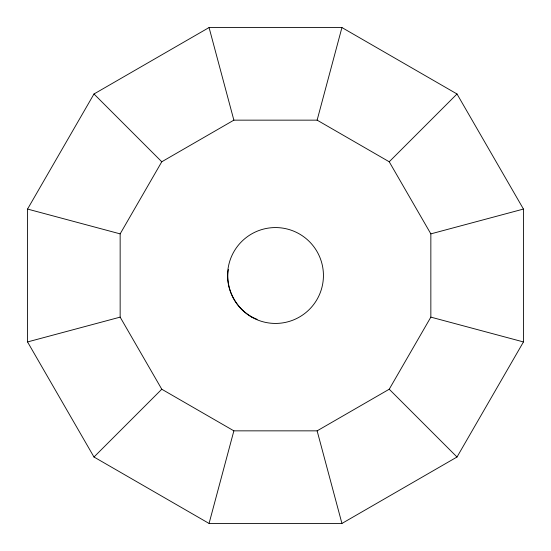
<?xml version="1.0" encoding="UTF-8"?>
<svg xmlns="http://www.w3.org/2000/svg" width="551" height="551" viewBox="0 0 551 551"><rect width="100%" height="100%" fill="white"/><g stroke="black" fill="none" stroke-linecap="round" stroke-linejoin="round"><path stroke-width="0.83" d="M228.355 269.508C224.946 289.978 237.688 312.045 257.117 319.325M209.063 523.45L341.937 523.45L457.013 457.013L523.45 341.937L523.45 209.063L457.013 93.987L341.937 27.55L209.063 27.55L93.987 93.987L27.55 209.063L27.55 341.937L93.987 457.013L209.063 523.45L233.872 430.848L317.128 430.848L389.226 389.226L430.848 317.128L430.848 233.872L389.226 161.774L317.128 120.152L233.872 120.152L161.774 161.774L120.152 233.872L120.152 317.128L161.774 389.226L233.872 430.848M317.128 120.152L341.937 27.55M93.987 457.013L161.774 389.226M389.226 161.774L457.013 93.987M27.55 341.937L120.152 317.128M430.848 233.872L523.45 209.063M27.55 209.063L120.152 233.872M430.848 317.128L523.45 341.937M93.987 93.987L161.774 161.774M389.226 389.226L457.013 457.013M209.063 27.55L233.872 120.152M317.128 430.848L341.937 523.45M251.531 317.011A47.937 47.937 0 0 0 323.437 275.5A47.937 47.937 0 0 0 251.531 233.989A47.937 47.937 0 0 0 251.531 317.011"/></g></svg>
